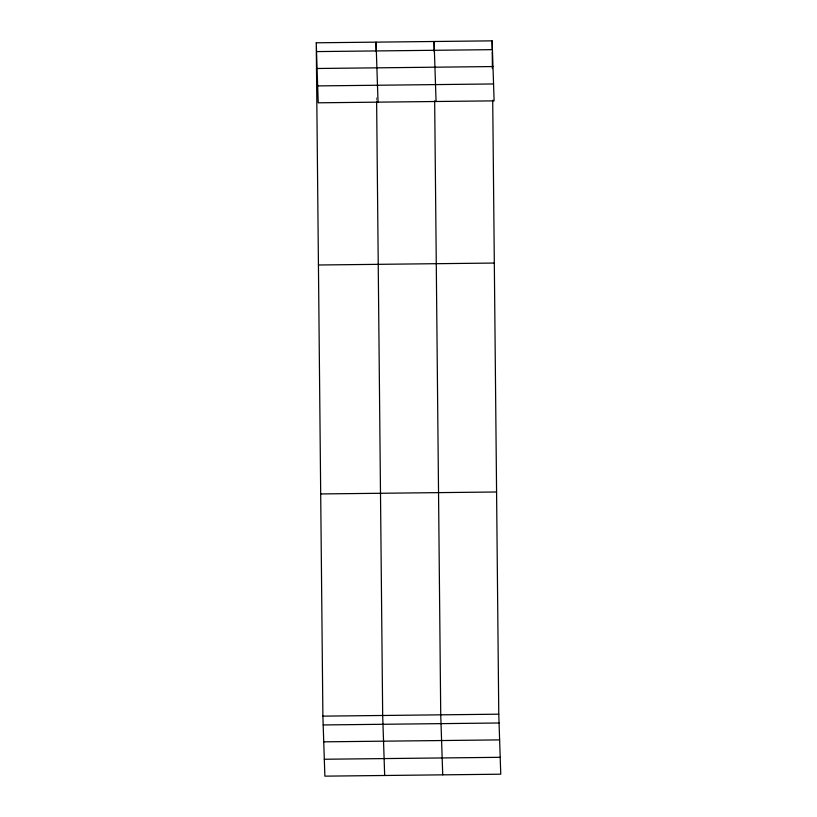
<?xml version="1.0" encoding="UTF-8"?>
<svg xmlns="http://www.w3.org/2000/svg" width="817" height="817" viewBox="0 0 817 817"><rect width="100%" height="100%" fill="white"/><g stroke="black" fill="none" stroke-linecap="round" stroke-linejoin="round"><path stroke-width="0.61" stroke-dasharray="4.08 3.06" d="M376.586 97.683L376.617 100.205"/><path stroke-width="1.23" d="M316.24 42.801L492.13 40.85L494.111 100.859L318.232 102.809L316.24 42.801L322.889 716.141L324.87 776.15L500.76 774.199L498.768 714.191L492.712 100.185M316.536 51.594L492.416 49.653M317.098 68.495L492.978 66.555M317.67 85.908L493.56 83.957M318.436 264.994L494.316 263.054M320.693 493.938L496.573 491.987M322.889 716.141L498.768 714.191M323.175 724.945L499.064 722.994M323.736 741.836L499.626 739.896M324.318 759.248L500.198 757.308M436.074 101.502L434.082 41.493L434.184 51.594M442.722 774.843L440.731 714.834L434.664 100.828M378.036 102.145L376.045 42.137L376.126 50.971M384.674 775.486L382.683 715.478L376.627 101.471M492.13 40.85L492.212 49.684M492.243 52.217L492.396 68.628"/></g></svg>
